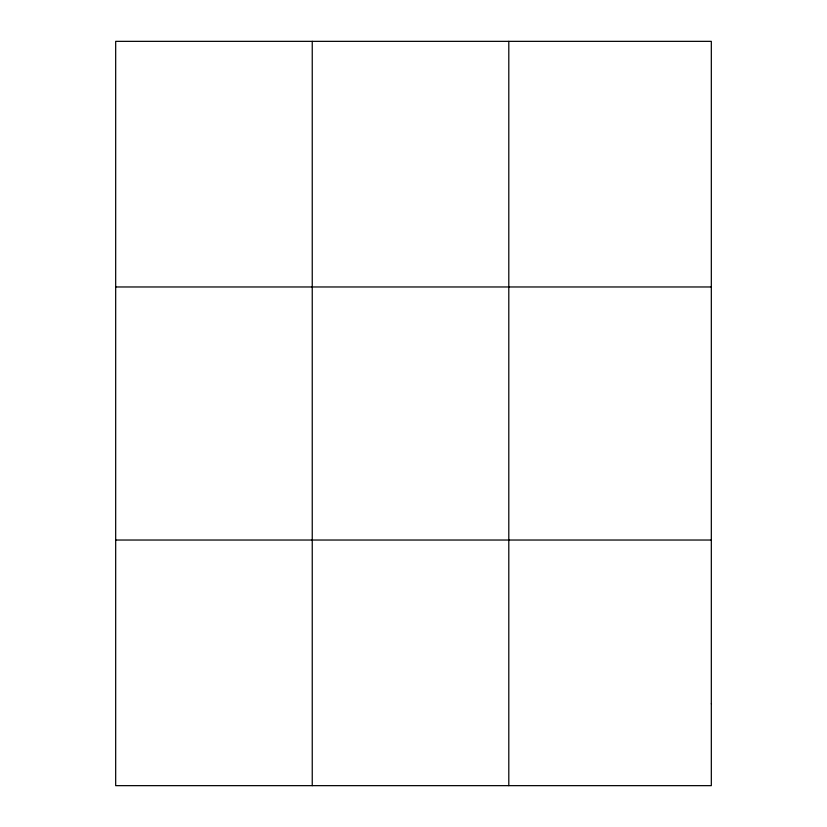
<?xml version="1.0" encoding="UTF-8"?>
<svg xmlns="http://www.w3.org/2000/svg" width="827" height="827" viewBox="0 0 827 827"><rect width="100%" height="100%" fill="white"/><g stroke="black" fill="none" stroke-linecap="round" stroke-linejoin="round"><path stroke-width="1.24" d="M312.244 41.35L312.244 785.65M508.801 41.35L508.801 785.65M115.677 286.969L711.323 286.969M115.677 540.031L711.323 540.031M711.323 703.777L711.323 785.65L115.677 785.65L115.677 41.35L711.323 41.35L711.323 703.777"/></g></svg>
